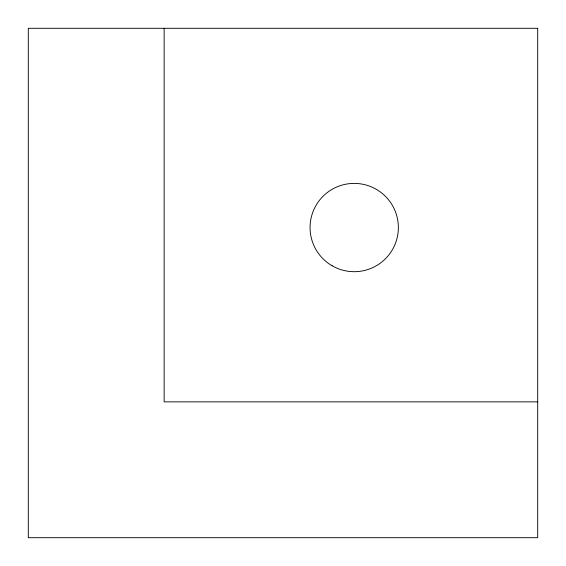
<?xml version="1.0" encoding="UTF-8"?>
<svg xmlns="http://www.w3.org/2000/svg" width="566" height="566" viewBox="0 0 566 566"><rect width="100%" height="100%" fill="white"/><g stroke="black" fill="none" stroke-linecap="round" stroke-linejoin="round"><path stroke-width="0.85" d="M537.7 401.86L164.14 401.86L164.14 28.3M537.7 28.3L28.3 28.3L28.3 537.7L537.7 537.7L537.7 28.3M332.136 265.779A44.148 44.148 0 0 0 398.358 227.546A44.148 44.148 0 0 0 332.136 189.313A44.148 44.148 0 0 0 332.136 265.779"/></g></svg>
